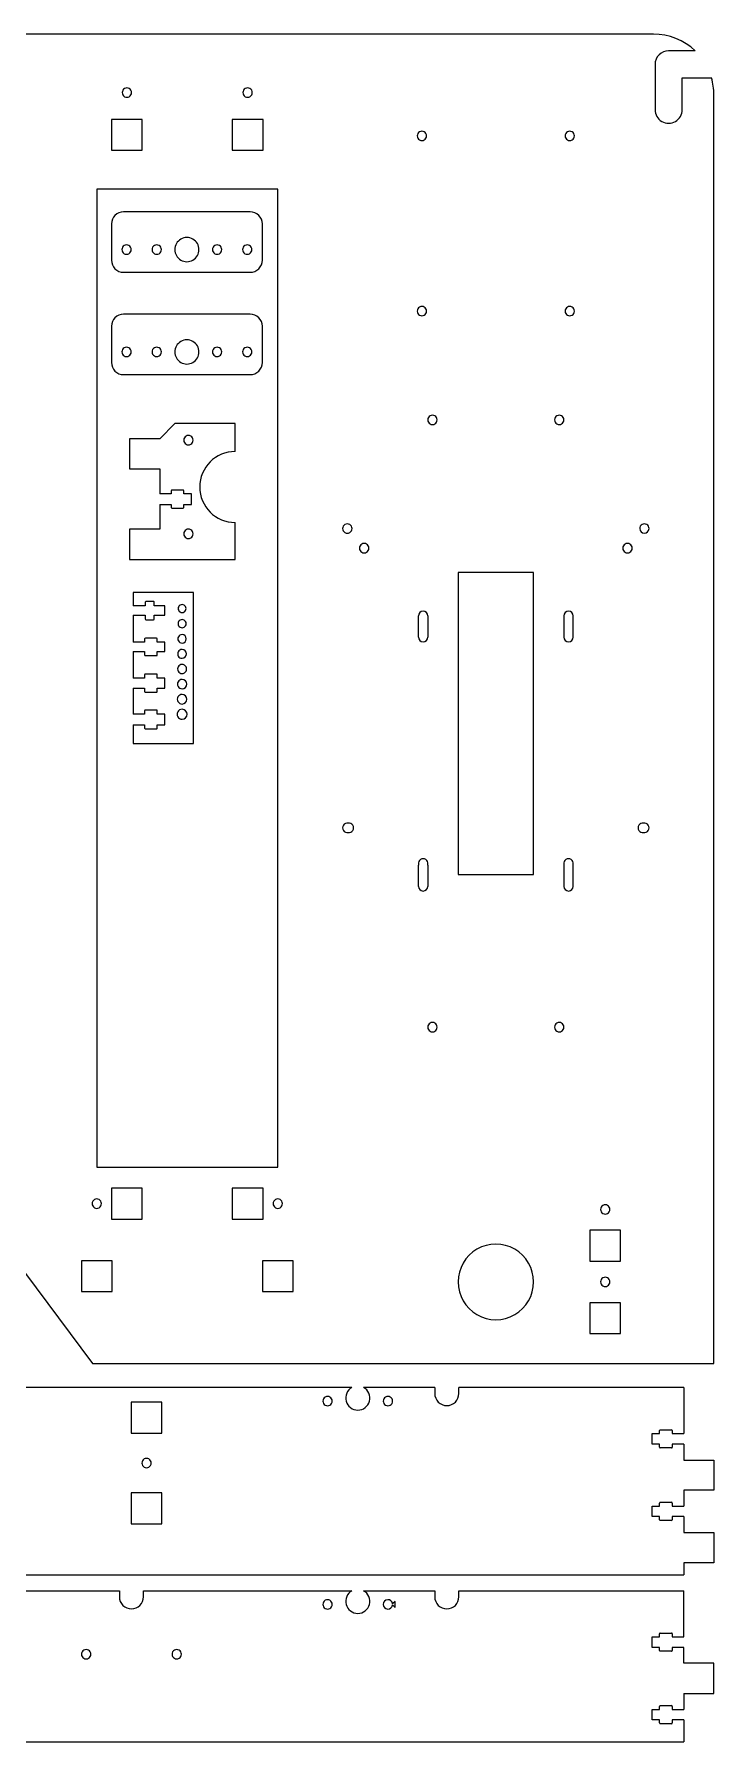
# Model space of a CAD drawing. Extents: x 10 to 670, y 9 to 609.
# Drawn here: x 445 to 670, y 9 to 574 of the extents above; entities that cross this region are included whole.
import ezdxf

# ---------------------------------------------------------------- set-up
doc = ezdxf.new("R2010")
doc.units = 0
doc.layers.add('Layer_1', color=7, linetype='CONTINUOUS')

msp = doc.modelspace()

# ---------------------------------------------------------------- linework, layer by layer
at = {"layer": 'Layer_1', "color": 7}
for p, q in [((650.071319, 574.02265), (435.07132, 574.02265)), ((663.846295, 568.522647), (655.071317, 568.522647)), ((650.571318, 564.022642), (650.571318, 549.022644)), ((477.121319, 554.672648), (477.121319, 554.672648)), ((517.121318, 554.672648), (517.121318, 554.672648)), ((659.571319, 549.022644), (659.571319, 559.522637)), ((659.571319, 559.522637), (669.300202, 559.522637)), ((670.071318, 134.022647), (670.071318, 554.022662)), ((470.471319, 545.772657), (470.471319, 535.572638)), ((480.671319, 545.772657), (470.471319, 545.772657)), ((480.671319, 535.572638), (480.671319, 545.772657)), ((510.471318, 545.772657), (510.471318, 535.572638)), ((520.671318, 545.772657), (510.471318, 545.772657)), ((520.671318, 535.572638), (520.671318, 545.772657)), ((574.871319, 540.34764), (574.871319, 540.34764)), ((623.871317, 540.34764), (623.871317, 540.34764)), ((470.471319, 535.572638), (480.671319, 535.572638)), ((510.471318, 535.572638), (520.671318, 535.572638)), ((465.571318, 522.672655), (465.571318, 199.02263)), ((525.571319, 522.672655), (465.571318, 522.672655)), ((525.571319, 199.02263), (525.571319, 522.672655)), ((516.445111, 515.203878), (474.44511, 515.203878)), ((470.445109, 511.203858), (470.445109, 499.203882)), ((520.445111, 499.203882), (520.445111, 511.203858)), ((476.995109, 502.703861), (476.995109, 502.703861)), ((486.995111, 502.703861), (486.995112, 502.703861)), ((499.44511, 502.703861), (499.445111, 502.703861)), ((506.995111, 502.703861), (506.995111, 502.703861)), ((516.995111, 502.703861), (516.995111, 502.703861)), ((474.44511, 495.203862), (516.445111, 495.203862)), ((516.445111, 481.337212), (474.44511, 481.337212)), ((574.871319, 482.347644), (574.871319, 482.347644)), ((623.871317, 482.347644), (623.871317, 482.347644)), ((470.445109, 477.337203), (470.445109, 465.337227)), ((520.445111, 465.337227), (520.445111, 477.337203)), ((476.995109, 468.837206), (476.995109, 468.837206)), ((486.995111, 468.837206), (486.995112, 468.837206)), ((499.44511, 468.837206), (499.445111, 468.837206)), ((506.995111, 468.837206), (506.995111, 468.837206)), ((516.995111, 468.837206), (516.995111, 468.837206)), ((474.44511, 461.337207), (516.445111, 461.337207)), ((486.443762, 440.129702), (491.443761, 445.129692)), ((511.443763, 445.129692), (491.443764, 445.129692)), ((511.443763, 435.87969), (511.443763, 445.129692)), ((578.371318, 446.347651), (578.371318, 446.347651)), ((620.371319, 446.347651), (620.371319, 446.347651)), ((486.443762, 440.129702), (476.443762, 440.129702)), ((476.443762, 440.129702), (476.443762, 430.129694)), ((497.493761, 439.629689), (497.493761, 439.629689)), ((476.443762, 430.129694), (486.443762, 430.129694)), ((486.443762, 430.129694), (486.443762, 421.87969)), ((490.243763, 421.87969), (486.443762, 421.87969)), ((486.443762, 418.379682), (490.243763, 418.379682)), ((486.443762, 418.379682), (486.443762, 410.129678)), ((490.243763, 422.879688), (490.243763, 421.87969)), ((490.243763, 418.379682), (490.243763, 417.379684)), ((494.193762, 423.12968), (490.493761, 423.12968)), ((494.443763, 421.87969), (494.443763, 422.879688)), ((496.943761, 421.87969), (494.443763, 421.87969)), ((494.443763, 418.379682), (496.943761, 418.379682)), ((494.443763, 417.379684), (494.443763, 418.379682)), ((496.943761, 418.379682), (496.943761, 421.87969)), ((490.493761, 417.129692), (494.193762, 417.129692)), ((486.443762, 410.129678), (476.443762, 410.129678)), ((476.443762, 410.129678), (476.443762, 400.129698)), ((497.493761, 408.629695), (497.493761, 408.629695)), ((511.443763, 400.129698), (511.443763, 412.379694)), ((550.161319, 410.362652), (550.161319, 410.362652)), ((648.581318, 410.362652), (648.581318, 410.362652)), ((555.741318, 403.882632), (555.741318, 403.882632)), ((643.001319, 403.882632), (643.001319, 403.882632)), ((476.443762, 400.129698), (511.443763, 400.129698)), ((585.32132, 395.847653), (585.32132, 295.847627)), ((610.321318, 395.847653), (585.32132, 395.847653)), ((610.321318, 295.847627), (610.321318, 395.847653)), ((497.632172, 389.205242), (477.632155, 389.205242)), ((477.632155, 389.205242), (477.632155, 384.755247)), ((481.632175, 384.755247), (477.632155, 384.755247)), ((481.632175, 385.955228), (481.632175, 384.755247)), ((484.382149, 386.205248), (481.882168, 386.205248)), ((484.632169, 384.755247), (484.632169, 385.955228)), ((488.132148, 384.755247), (484.632169, 384.755247)), ((488.132148, 381.655234), (488.132148, 384.755247)), ((497.632172, 339.20523), (497.632172, 389.205242)), ((477.632155, 381.655234), (481.632175, 381.655234)), ((477.632155, 381.655234), (477.632155, 372.755243)), ((481.632175, 381.655234), (481.632175, 380.455225)), ((481.882168, 380.205232), (484.382149, 380.205232)), ((484.632169, 381.655234), (488.132148, 381.655234)), ((484.632169, 380.455225), (484.632169, 381.655234)), ((493.854458, 382.59097), (493.854458, 382.59097)), ((572.171319, 374.447645), (572.171319, 381.447631)), ((575.271319, 381.447631), (575.271319, 374.447645)), ((620.371319, 381.447631), (620.371319, 374.447645)), ((623.471318, 374.447645), (623.471318, 381.447631)), ((481.432164, 373.855232), (481.432164, 372.755243)), ((485.382175, 374.105225), (481.682157, 374.105225)), ((485.632167, 372.755243), (485.632167, 373.855232)), ((493.854458, 377.54097), (493.854458, 377.54097)), ((481.432164, 372.755243), (477.632155, 372.755243)), ((477.632155, 369.655229), (481.432164, 369.655229)), ((477.632155, 369.655229), (477.632155, 360.85523)), ((481.432164, 369.655229), (481.432164, 368.55524)), ((481.682157, 368.305248), (485.382175, 368.305248)), ((488.132148, 372.755243), (485.632167, 372.755243)), ((485.632167, 369.655229), (488.132148, 369.655229)), ((485.632167, 368.55524), (485.632167, 369.655229)), ((488.132148, 369.655229), (488.132148, 372.755243)), ((493.854458, 372.49097), (493.854458, 372.49097)), ((493.854458, 367.44097), (493.854458, 367.44097)), ((481.432164, 361.955248), (481.432164, 360.85523)), ((485.382175, 362.20524), (481.682157, 362.20524)), ((485.632167, 360.85523), (485.632167, 361.955248)), ((493.854458, 362.39097), (493.854458, 362.39097)), ((481.432164, 360.85523), (477.632155, 360.85523)), ((477.632155, 357.555234), (481.432164, 357.555234)), ((477.632155, 357.555234), (477.632155, 348.955245)), ((481.432164, 357.555234), (481.432164, 356.455244)), ((481.682157, 356.205224), (485.382175, 356.205224)), ((488.132148, 360.85523), (485.632167, 360.85523)), ((485.632167, 357.555234), (488.132148, 357.555234)), ((485.632167, 356.455244), (485.632167, 357.555234)), ((488.132148, 357.555234), (488.132148, 360.85523)), ((493.854458, 357.340971), (493.854458, 357.340971)), ((493.854458, 352.290971), (493.854458, 352.290971)), ((481.432164, 348.955245), (477.632155, 348.955245)), ((477.632155, 345.455238), (481.432164, 345.455238)), ((477.632155, 345.455238), (477.632155, 339.20523)), ((481.432164, 350.055235), (481.432164, 348.955245)), ((481.432164, 345.455238), (481.432164, 344.355249)), ((485.382175, 350.305227), (481.682157, 350.305227)), ((485.632167, 348.955245), (485.632167, 350.055235)), ((488.132148, 348.955245), (485.632167, 348.955245)), ((485.632167, 345.455238), (488.132148, 345.455238)), ((485.632167, 344.355249), (485.632167, 345.455238)), ((488.132148, 345.455238), (488.132148, 348.955245)), ((493.854458, 347.240971), (493.854458, 347.240971)), ((477.632155, 339.20523), (497.632172, 339.20523)), ((481.682157, 344.105228), (485.382175, 344.105228)), ((572.171319, 291.947626), (572.171319, 298.947641)), ((575.271319, 298.947641), (575.271319, 291.947626)), ((585.32132, 295.847627), (610.321318, 295.847627)), ((620.371319, 298.947641), (620.371319, 291.947626)), ((623.471318, 291.947626), (623.471318, 298.947641)), ((578.371318, 245.347629), (578.371318, 245.347629)), ((620.371319, 245.347629), (620.371319, 245.347629)), ((465.571318, 199.02263), (525.571319, 199.02263)), ((467.121319, 186.922634), (467.121319, 186.922634)), ((470.471319, 192.022644), (470.471319, 181.822653)), ((480.671319, 192.022644), (470.471319, 192.022644)), ((480.671319, 181.822653), (480.671319, 192.022644)), ((510.471318, 192.022644), (510.471318, 181.822653)), ((520.671318, 192.022644), (510.471318, 192.022644)), ((520.671318, 181.822653), (520.671318, 192.022644)), ((527.121318, 186.922634), (527.121318, 186.922634)), ((470.471319, 181.822653), (480.671319, 181.822653)), ((510.471318, 181.822653), (520.671318, 181.822653)), ((635.621318, 185.022629), (635.621318, 185.022629)), ((628.971318, 178.122635), (628.971318, 167.922644)), ((639.171318, 178.122635), (628.971318, 178.122635)), ((639.171318, 167.922644), (639.171318, 178.122635)), ((438.071319, 169.022633), (464.145816, 134.022647)), ((460.47132, 168.022635), (460.47132, 157.822644)), ((470.671319, 168.022635), (460.47132, 168.022635)), ((470.671319, 157.822644), (470.671319, 168.022635)), ((520.471318, 168.022635), (520.471318, 157.822644)), ((530.671318, 168.022635), (520.471318, 168.022635)), ((530.671318, 157.822644), (530.671318, 168.022635)), ((628.971318, 167.922644), (639.171318, 167.922644)), ((610.321318, 161.022649), (610.321318, 161.022649)), ((635.621318, 161.022649), (635.621318, 161.022649)), ((460.47132, 157.822644), (470.671319, 157.822644)), ((520.471318, 157.822644), (530.671318, 157.822644)), ((628.971318, 154.122654), (628.971318, 143.922635)), ((639.171318, 154.122654), (628.971318, 154.122654)), ((639.171318, 143.922635), (639.171318, 154.122654)), ((628.971318, 143.922635), (639.171318, 143.922635)), ((464.145816, 134.022647), (670.071318, 134.022647)), ((550.135067, 126.071544), (404.008051, 126.071544)), ((577.57156, 126.071544), (554.00805, 126.071544)), ((577.57156, 126.071544), (577.57156, 124.071548)), ((585.571558, 124.071548), (585.571558, 126.071544)), ((660.071558, 126.071544), (585.571558, 126.071544)), ((660.071558, 126.071544), (660.071558, 110.821553)), ((487.17156, 121.171545), (476.971558, 121.171545)), ((476.971558, 121.171545), (476.971558, 110.971554)), ((487.17156, 110.971554), (487.17156, 121.171545)), ((543.621558, 121.571538), (543.621558, 121.571538)), ((563.621558, 121.571538), (563.621558, 121.571538)), ((476.971558, 110.971554), (487.17156, 110.971554)), ((649.571559, 110.821553), (652.071557, 110.821553)), ((649.571559, 107.321546), (649.571559, 110.821553)), ((652.071557, 110.821553), (652.071557, 111.821551)), ((652.321558, 112.071543), (656.021559, 112.071543)), ((656.271557, 111.821551), (656.271557, 110.821553)), ((656.271557, 110.821553), (660.071558, 110.821553)), ((652.071557, 107.321546), (649.571559, 107.321546)), ((652.071557, 106.321548), (652.071557, 107.321546)), ((656.021559, 106.071555), (652.321558, 106.071555)), ((656.271557, 107.321546), (656.271557, 106.321548)), ((660.071558, 107.321546), (656.271557, 107.321546)), ((660.071558, 107.321546), (660.071558, 102.071535)), ((660.071558, 102.071535), (670.071558, 102.071535)), ((670.071558, 102.071535), (670.071558, 92.071555)), ((483.621559, 101.071537), (483.62156, 101.071537)), ((487.17156, 91.171548), (476.971558, 91.171548)), ((476.971558, 91.171548), (476.971558, 80.971529)), ((487.17156, 80.971529), (487.17156, 91.171548)), ((670.071558, 92.071555), (660.071558, 92.071555)), ((660.071558, 92.071555), (660.071558, 86.821544)), ((649.571559, 86.821544), (652.071557, 86.821544)), ((649.571559, 83.321537), (649.571559, 86.821544)), ((652.071557, 86.821544), (652.071557, 87.821542)), ((652.321558, 88.071535), (656.021559, 88.071535)), ((656.271557, 87.821542), (656.271557, 86.821544)), ((656.271557, 86.821544), (660.071558, 86.821544)), ((476.971558, 80.971529), (487.17156, 80.971529)), ((652.071557, 83.321537), (649.571559, 83.321537)), ((652.071557, 82.321539), (652.071557, 83.321537)), ((656.021559, 82.071547), (652.321558, 82.071547)), ((656.271557, 83.321537), (656.271557, 82.321539)), ((660.071558, 83.321537), (656.271557, 83.321537)), ((660.071558, 83.321537), (660.071558, 78.071555)), ((660.071558, 78.071555), (670.071558, 78.071555)), ((670.071558, 78.071555), (670.071558, 68.071547)), ((670.071558, 68.071547), (660.071558, 68.071547)), ((660.071558, 68.071547), (660.071558, 64.071555)), ((290.071559, 64.071555), (660.071558, 64.071555)), ((404.008051, 58.782682), (473.07156, 58.782682)), ((473.07156, 58.782682), (473.07156, 56.782686)), ((481.071558, 56.782686), (481.071558, 58.782682)), ((481.071558, 58.782682), (550.135067, 58.782682)), ((554.00805, 58.782682), (577.57156, 58.782682)), ((577.57156, 58.782682), (577.57156, 56.782686)), ((585.571558, 58.782682), (660.071558, 58.782682)), ((585.571558, 56.782686), (585.571558, 58.782682)), ((660.071558, 43.532663), (660.071558, 58.782682)), ((543.621558, 54.282677), (543.621558, 54.282677)), ((564.421559, 55.282675), (563.610054, 54.471173)), ((563.610054, 54.094181), (564.421559, 53.282679)), ((564.421559, 53.282679), (564.421559, 55.282675)), ((649.571559, 40.032684), (649.571559, 43.532663)), ((649.571559, 43.532663), (652.071557, 43.532663)), ((652.071557, 40.032684), (649.571559, 40.032684)), ((652.071557, 43.532663), (652.071557, 44.532661)), ((652.071557, 39.032686), (652.071557, 40.032684)), ((652.321558, 44.782682), (656.021559, 44.782682)), ((656.271557, 44.532661), (656.271557, 43.532663)), ((656.271557, 43.532663), (660.071558, 43.532663)), ((660.071558, 40.032684), (656.271557, 40.032684)), ((656.271557, 40.032684), (656.271557, 39.032686)), ((660.071558, 34.782674), (660.071558, 40.032684)), ((463.621557, 37.782668), (463.621557, 37.782668)), ((493.621559, 37.782668), (493.62156, 37.782668)), ((656.021559, 38.782666), (652.321558, 38.782666)), ((670.071558, 34.782674), (660.071558, 34.782674)), ((670.071558, 24.782665), (670.071558, 34.782674)), ((660.071558, 24.782665), (660.071558, 19.532683)), ((660.071558, 24.782665), (670.071558, 24.782665)), ((649.571559, 16.032676), (649.571559, 19.532683)), ((649.571559, 19.532683), (652.071557, 19.532683)), ((652.071557, 19.532683), (652.071557, 20.532681)), ((652.321558, 20.782673), (656.021559, 20.782673)), ((656.271557, 20.532681), (656.271557, 19.532683)), ((656.271557, 19.532683), (660.071558, 19.532683)), ((652.071557, 16.032676), (649.571559, 16.032676)), ((652.071557, 15.032678), (652.071557, 16.032676)), ((656.021559, 14.782685), (652.321558, 14.782685)), ((660.071558, 16.032676), (656.271557, 16.032676)), ((656.271557, 16.032676), (656.271557, 15.032678)), ((660.071558, 16.032676), (660.071558, 8.782669)), ((290.071559, 8.782669), (660.071558, 8.782669))]:
    msp.add_line(p, q, dxfattribs=at)
for points in [[(663.846295, 568.522647), (660.129305, 572.053783), (655.198202, 574.022649), (650.071319, 574.02265)], [(651.889335, 567.204625), (651.045421, 566.360711), (650.571316, 565.216117), (650.571318, 564.022642)], [(655.071317, 568.522647), (653.877842, 568.522647), (652.733249, 568.04854), (651.889335, 567.204625)], [(474.796049, 556.015767), (474.31634, 555.738678), (474.020985, 555.226632), (474.021319, 554.672648)], [(474.021319, 554.672648), (474.020985, 554.118663), (474.31634, 553.606618), (474.796049, 553.329529)], [(476.346589, 556.015767), (475.86688, 556.292855), (475.275758, 556.292855), (474.796049, 556.015767)], [(477.121319, 554.672648), (477.121653, 555.226632), (476.826298, 555.738678), (476.346589, 556.015767)], [(476.346589, 553.329529), (476.826298, 553.606618), (477.121653, 554.118663), (477.121319, 554.672648)], [(514.796048, 556.015767), (514.316339, 555.738678), (514.020984, 555.226632), (514.021318, 554.672648)], [(514.021318, 554.672648), (514.020984, 554.118663), (514.316339, 553.606618), (514.796048, 553.329529)], [(516.346588, 556.015767), (515.866879, 556.292855), (515.275757, 556.292855), (514.796048, 556.015767)], [(517.121318, 554.672648), (517.121652, 555.226632), (516.826297, 555.738678), (516.346588, 556.015767)], [(516.346588, 553.329529), (516.826297, 553.606618), (517.121652, 554.118663), (517.121318, 554.672648)], [(670.071318, 554.022662), (670.071316, 555.882927), (669.811775, 557.734096), (669.300202, 559.522637)], [(474.796049, 553.329529), (475.275758, 553.05244), (475.86688, 553.05244), (476.346589, 553.329529)], [(514.796048, 553.329529), (515.275757, 553.05244), (515.866879, 553.05244), (516.346588, 553.329529)], [(650.571318, 549.022644), (650.571318, 547.414948), (651.429013, 545.929376), (652.821318, 545.125528)], [(657.321319, 545.125528), (658.713624, 545.929376), (659.571319, 547.414948), (659.571319, 549.022644)], [(652.821318, 545.125528), (654.213623, 544.321681), (655.929014, 544.321681), (657.321319, 545.125528)], [(572.54605, 541.690759), (572.066341, 541.413671), (571.770986, 540.901625), (571.77132, 540.34764)], [(571.77132, 540.34764), (571.770986, 539.793656), (572.066341, 539.28161), (572.54605, 539.004522)], [(574.09659, 541.690759), (573.616881, 541.967848), (573.025759, 541.967848), (572.54605, 541.690759)], [(572.54605, 539.004522), (573.025759, 538.727433), (573.616881, 538.727433), (574.09659, 539.004522)], [(574.871319, 540.34764), (574.871654, 540.901625), (574.576299, 541.413671), (574.09659, 541.690759)], [(574.09659, 539.004522), (574.576299, 539.28161), (574.871654, 539.793656), (574.871319, 540.34764)], [(621.545936, 541.691082), (621.06617, 541.413907), (620.770845, 540.901717), (620.771318, 540.34764)], [(620.771318, 540.34764), (620.770845, 539.793564), (621.06617, 539.281373), (621.545936, 539.004199)], [(623.0967, 541.691082), (622.616934, 541.968257), (622.025701, 541.968257), (621.545936, 541.691082)], [(621.545936, 539.004199), (622.025701, 538.727024), (622.616934, 538.727024), (623.0967, 539.004199)], [(623.871317, 540.34764), (623.87179, 540.901717), (623.576465, 541.413907), (623.0967, 541.691082)], [(623.0967, 539.004199), (623.576465, 539.281373), (623.87179, 539.793564), (623.871317, 540.34764)], [(474.44511, 515.203878), (473.38424, 515.203879), (472.366821, 514.782449), (471.616675, 514.032299)], [(519.273545, 514.032299), (518.523399, 514.782449), (517.50598, 515.203879), (516.445111, 515.203878)], [(471.616675, 514.032299), (470.866529, 513.282149), (470.445104, 512.264728), (470.445109, 511.203858)], [(520.445111, 511.203858), (520.445116, 512.264728), (520.023691, 513.282149), (519.273545, 514.032299)], [(474.669839, 504.04698), (474.19013, 503.769891), (473.894775, 503.257846), (473.89511, 502.703861)], [(476.220379, 504.04698), (475.74067, 504.324069), (475.149548, 504.324069), (474.669839, 504.04698)], [(476.995109, 502.703861), (476.995443, 503.257846), (476.700088, 503.769891), (476.220379, 504.04698)], [(484.67011, 504.046201), (484.190539, 503.76932), (483.89511, 503.257623), (483.895111, 502.703861)], [(486.22011, 504.046201), (485.740539, 504.323081), (485.149682, 504.323081), (484.67011, 504.046201)], [(486.99511, 502.703861), (486.99511, 503.257623), (486.699682, 503.76932), (486.22011, 504.046201)], [(493.44511, 506.167963), (492.207506, 505.453432), (491.44511, 504.132923), (491.445111, 502.703861)], [(497.44511, 506.167963), (496.207506, 506.882494), (494.682715, 506.882494), (493.44511, 506.167963)], [(499.44511, 502.703861), (499.44511, 504.132923), (498.682714, 505.453432), (497.44511, 506.167963)], [(504.669841, 504.04698), (504.190132, 503.769891), (503.894777, 503.257846), (503.895112, 502.703861)], [(506.220381, 504.04698), (505.740672, 504.324069), (505.14955, 504.324069), (504.669841, 504.04698)], [(506.995111, 502.703861), (506.995445, 503.257846), (506.70009, 503.769891), (506.220381, 504.04698)], [(514.669841, 504.04698), (514.190132, 503.769891), (513.894777, 503.257846), (513.895111, 502.703861)], [(516.220381, 504.04698), (515.740672, 504.324069), (515.14955, 504.324069), (514.669841, 504.04698)], [(516.995111, 502.703861), (516.995445, 503.257846), (516.70009, 503.769891), (516.220381, 504.04698)], [(470.445109, 499.203882), (470.445104, 498.143013), (470.866529, 497.125592), (471.616675, 496.375442)], [(473.89511, 502.703861), (473.894775, 502.149877), (474.19013, 501.637831), (474.669839, 501.360742)], [(474.669839, 501.360742), (475.149548, 501.083654), (475.74067, 501.083654), (476.220379, 501.360742)], [(476.220379, 501.360742), (476.700088, 501.637831), (476.995443, 502.149877), (476.995109, 502.703861)], [(483.895111, 502.703861), (483.895111, 502.150099), (484.190539, 501.638403), (484.670111, 501.361522)], [(484.670111, 501.361522), (485.149683, 501.084641), (485.740539, 501.084641), (486.220111, 501.361522)], [(486.220111, 501.361522), (486.699683, 501.638403), (486.995111, 502.150099), (486.995111, 502.703861)], [(491.445111, 502.703861), (491.445111, 501.274799), (492.207506, 499.954291), (493.445111, 499.23976)], [(493.445111, 499.23976), (494.682715, 498.525228), (496.207506, 498.525228), (497.44511, 499.23976)], [(497.44511, 499.23976), (498.682715, 499.954291), (499.44511, 501.274799), (499.44511, 502.703861)], [(503.895112, 502.703861), (503.894777, 502.149877), (504.190132, 501.637831), (504.669841, 501.360742)], [(504.669841, 501.360742), (505.14955, 501.083654), (505.740672, 501.083654), (506.220381, 501.360742)], [(506.220381, 501.360742), (506.70009, 501.637831), (506.995445, 502.149877), (506.995111, 502.703861)], [(513.895111, 502.703861), (513.894777, 502.149877), (514.190132, 501.637831), (514.669841, 501.360742)], [(514.669841, 501.360742), (515.14955, 501.083654), (515.740672, 501.083654), (516.220381, 501.360742)], [(516.220381, 501.360742), (516.70009, 501.637831), (516.995445, 502.149877), (516.995111, 502.703861)], [(519.273545, 496.375442), (520.023691, 497.125592), (520.445116, 498.143013), (520.445111, 499.203882)], [(471.616675, 496.375442), (472.366821, 495.625292), (473.38424, 495.203862), (474.44511, 495.203862)], [(516.445111, 495.203862), (517.50598, 495.203862), (518.523399, 495.625292), (519.273545, 496.375442)], [(474.44511, 481.337212), (473.384242, 481.337212), (472.366825, 480.915783), (471.616679, 480.165636)], [(519.273541, 480.165636), (518.523395, 480.915783), (517.505978, 481.337212), (516.445111, 481.337212)], [(572.54605, 483.690762), (572.066341, 483.413674), (571.770986, 482.901628), (571.77132, 482.347644)], [(571.77132, 482.347644), (571.770986, 481.793659), (572.066341, 481.281613), (572.54605, 481.004525)], [(574.09659, 483.690762), (573.616881, 483.967851), (573.025759, 483.967851), (572.54605, 483.690762)], [(572.54605, 481.004525), (573.025759, 480.727436), (573.616881, 480.727436), (574.09659, 481.004525)], [(574.871319, 482.347644), (574.871654, 482.901628), (574.576299, 483.413674), (574.09659, 483.690762)], [(574.09659, 481.004525), (574.576299, 481.281613), (574.871654, 481.793659), (574.871319, 482.347644)], [(621.545936, 483.691085), (621.06617, 483.413911), (620.770845, 482.90172), (620.771318, 482.347644)], [(620.771318, 482.347644), (620.770845, 481.793567), (621.06617, 481.281377), (621.545936, 481.004202)], [(623.0967, 483.691085), (622.616934, 483.96826), (622.025701, 483.96826), (621.545936, 483.691085)], [(621.545936, 481.004202), (622.025701, 480.727027), (622.616934, 480.727027), (623.0967, 481.004202)], [(623.871317, 482.347644), (623.87179, 482.90172), (623.576465, 483.413911), (623.0967, 483.691085)], [(623.0967, 481.004202), (623.576465, 481.281377), (623.87179, 481.793567), (623.871317, 482.347644)], [(471.616679, 480.165636), (470.866533, 479.415489), (470.445107, 478.39807), (470.445109, 477.337203)], [(520.445111, 477.337203), (520.445113, 478.39807), (520.023687, 479.415489), (519.273541, 480.165636)], [(474.669839, 470.180325), (474.19013, 469.903236), (473.894775, 469.39119), (473.89511, 468.837206)], [(476.220379, 470.180325), (475.74067, 470.457413), (475.149548, 470.457413), (474.669839, 470.180325)], [(476.995109, 468.837206), (476.995443, 469.39119), (476.700088, 469.903236), (476.220379, 470.180325)], [(484.67011, 470.179545), (484.190539, 469.902664), (483.89511, 469.390967), (483.895111, 468.837206)], [(486.22011, 470.179545), (485.740539, 470.456426), (485.149682, 470.456426), (484.67011, 470.179545)], [(486.99511, 468.837206), (486.99511, 469.390967), (486.699682, 469.902664), (486.22011, 470.179545)], [(493.44511, 472.301307), (492.207506, 471.586776), (491.44511, 470.266268), (491.445111, 468.837206)], [(497.44511, 472.301307), (496.207506, 473.015838), (494.682715, 473.015838), (493.44511, 472.301307)], [(499.44511, 468.837206), (499.44511, 470.266268), (498.682714, 471.586776), (497.44511, 472.301307)], [(504.669841, 470.180325), (504.190132, 469.903236), (503.894777, 469.39119), (503.895112, 468.837206)], [(506.220381, 470.180325), (505.740672, 470.457413), (505.14955, 470.457413), (504.669841, 470.180325)], [(506.995111, 468.837206), (506.995445, 469.39119), (506.70009, 469.903236), (506.220381, 470.180325)], [(514.669841, 470.180325), (514.190132, 469.903236), (513.894777, 469.39119), (513.895111, 468.837206)], [(516.220381, 470.180325), (515.740672, 470.457413), (515.14955, 470.457413), (514.669841, 470.180325)], [(516.995111, 468.837206), (516.995445, 469.39119), (516.70009, 469.903236), (516.220381, 470.180325)], [(470.445109, 465.337227), (470.445104, 464.276357), (470.866529, 463.258936), (471.616675, 462.508786)], [(473.89511, 468.837206), (473.894775, 468.283221), (474.19013, 467.771176), (474.669839, 467.494087)], [(474.669839, 467.494087), (475.149548, 467.216998), (475.74067, 467.216998), (476.220379, 467.494087)], [(476.220379, 467.494087), (476.700088, 467.771176), (476.995443, 468.283221), (476.995109, 468.837206)], [(483.895111, 468.837206), (483.895111, 468.283444), (484.190539, 467.771747), (484.670111, 467.494866)], [(484.670111, 467.494866), (485.149683, 467.217986), (485.740539, 467.217986), (486.220111, 467.494866)], [(486.220111, 467.494866), (486.699683, 467.771747), (486.995111, 468.283444), (486.995111, 468.837206)], [(491.445111, 468.837206), (491.445111, 467.408143), (492.207506, 466.087635), (493.445111, 465.373104)], [(493.445111, 465.373104), (494.682715, 464.658573), (496.207506, 464.658573), (497.44511, 465.373104)], [(497.44511, 465.373104), (498.682715, 466.087635), (499.44511, 467.408143), (499.44511, 468.837206)], [(503.895112, 468.837206), (503.894777, 468.283221), (504.190132, 467.771176), (504.669841, 467.494087)], [(504.669841, 467.494087), (505.14955, 467.216998), (505.740672, 467.216998), (506.220381, 467.494087)], [(506.220381, 467.494087), (506.70009, 467.771176), (506.995445, 468.283221), (506.995111, 468.837206)], [(513.895111, 468.837206), (513.894777, 468.283221), (514.190132, 467.771176), (514.669841, 467.494087)], [(514.669841, 467.494087), (515.14955, 467.216998), (515.740672, 467.216998), (516.220381, 467.494087)], [(516.220381, 467.494087), (516.70009, 467.771176), (516.995445, 468.283221), (516.995111, 468.837206)], [(519.273545, 462.508786), (520.023691, 463.258936), (520.445116, 464.276357), (520.445111, 465.337227)], [(471.616675, 462.508786), (472.366821, 461.758637), (473.38424, 461.337207), (474.44511, 461.337207)], [(516.445111, 461.337207), (517.50598, 461.337207), (518.523399, 461.758637), (519.273545, 462.508786)], [(576.046048, 447.690769), (575.566339, 447.413681), (575.270984, 446.901635), (575.271319, 446.347651)], [(577.596588, 447.690769), (577.116879, 447.967858), (576.525757, 447.967858), (576.046048, 447.690769)], [(578.371318, 446.347651), (578.371652, 446.901635), (578.076297, 447.413681), (577.596588, 447.690769)], [(618.046049, 447.690769), (617.56634, 447.413681), (617.270985, 446.901635), (617.271319, 446.347651)], [(619.596589, 447.690769), (619.11688, 447.967858), (618.525758, 447.967858), (618.046049, 447.690769)], [(620.371319, 446.347651), (620.371653, 446.901635), (620.076298, 447.413681), (619.596589, 447.690769)], [(495.168492, 440.972808), (494.688783, 440.695719), (494.393428, 440.183674), (494.393762, 439.629689)], [(496.719032, 440.972808), (496.239323, 441.249897), (495.6482, 441.249897), (495.168492, 440.972808)], [(497.493761, 439.629689), (497.494096, 440.183674), (497.19874, 440.695719), (496.719032, 440.972808)], [(575.271319, 446.347651), (575.270984, 445.793666), (575.566339, 445.281621), (576.046048, 445.004532)], [(576.046048, 445.004532), (576.525757, 444.727443), (577.116879, 444.727443), (577.596588, 445.004532)], [(577.596588, 445.004532), (578.076297, 445.281621), (578.371652, 445.793666), (578.371318, 446.347651)], [(617.271319, 446.347651), (617.270985, 445.793666), (617.56634, 445.281621), (618.046049, 445.004532)], [(618.046049, 445.004532), (618.525758, 444.727443), (619.11688, 444.727443), (619.596589, 445.004532)], [(619.596589, 445.004532), (620.076298, 445.281621), (620.371653, 445.793666), (620.371319, 446.347651)], [(494.393762, 439.629689), (494.393428, 439.075705), (494.688783, 438.563659), (495.168492, 438.286571)], [(495.168492, 438.286571), (495.6482, 438.009482), (496.239323, 438.009482), (496.719032, 438.286571)], [(496.719032, 438.286571), (497.19874, 438.563659), (497.494096, 439.075705), (497.493761, 439.629689)], [(511.443763, 435.87969), (504.957263, 435.875669), (499.701047, 430.616193), (499.701047, 424.129692)], [(499.701047, 424.129692), (499.701047, 417.643191), (504.957263, 412.383716), (511.443763, 412.379694)], [(490.493761, 423.12968), (490.355694, 423.129679), (490.243767, 423.017755), (490.243763, 422.879688)], [(494.443763, 422.879688), (494.443759, 423.017756), (494.331831, 423.12968), (494.193762, 423.12968)], [(490.243763, 417.379684), (490.243767, 417.241617), (490.355694, 417.129693), (490.493761, 417.129692)], [(494.193762, 417.129692), (494.331831, 417.129692), (494.443759, 417.241616), (494.443763, 417.379684)], [(495.168492, 409.972814), (494.688783, 409.695725), (494.393428, 409.183679), (494.393762, 408.629695)], [(494.393762, 408.629695), (494.393428, 408.075711), (494.688783, 407.563665), (495.168492, 407.286576)], [(496.719032, 409.972814), (496.239323, 410.249902), (495.6482, 410.249902), (495.168492, 409.972814)], [(495.168492, 407.286576), (495.6482, 407.009487), (496.239323, 407.009487), (496.719032, 407.286576)], [(497.493761, 408.629695), (497.494096, 409.183679), (497.19874, 409.695725), (496.719032, 409.972814)], [(496.719032, 407.286576), (497.19874, 407.563665), (497.494096, 408.075711), (497.493761, 408.629695)], [(547.836049, 411.705771), (547.35634, 411.428682), (547.060985, 410.916637), (547.061319, 410.362652)], [(547.061319, 410.362652), (547.060985, 409.808668), (547.35634, 409.296622), (547.836049, 409.019533)], [(549.386589, 411.705771), (548.90688, 411.98286), (548.315758, 411.98286), (547.836049, 411.705771)], [(547.836049, 409.019533), (548.315758, 408.742445), (548.90688, 408.742445), (549.386589, 409.019533)], [(550.161319, 410.362652), (550.161653, 410.916637), (549.866298, 411.428682), (549.386589, 411.705771)], [(549.386589, 409.019533), (549.866298, 409.296622), (550.161653, 409.808668), (550.161319, 410.362652)], [(646.256048, 411.705771), (645.776339, 411.428682), (645.480984, 410.916637), (645.481318, 410.362652)], [(645.481318, 410.362652), (645.481835, 409.506976), (646.175642, 408.813588), (647.031318, 408.813588)], [(647.806588, 411.705771), (647.326879, 411.98286), (646.735757, 411.98286), (646.256048, 411.705771)], [(647.031318, 408.813588), (647.886994, 408.813588), (648.580802, 409.506976), (648.581318, 410.362652)], [(648.581318, 410.362652), (648.581652, 410.916637), (648.286297, 411.428682), (647.806588, 411.705771)], [(553.416048, 405.225751), (552.936339, 404.948663), (552.640984, 404.436617), (552.641318, 403.882632)], [(552.641318, 403.882632), (552.640984, 403.328648), (552.936339, 402.816602), (553.416048, 402.539514)], [(554.966588, 405.225751), (554.486879, 405.50284), (553.895757, 405.50284), (553.416048, 405.225751)], [(553.416048, 402.539514), (553.895757, 402.262425), (554.486879, 402.262425), (554.966588, 402.539514)], [(555.741318, 403.882632), (555.741652, 404.436617), (555.446297, 404.948663), (554.966588, 405.225751)], [(554.966588, 402.539514), (555.446297, 402.816602), (555.741652, 403.328648), (555.741318, 403.882632)], [(640.676049, 405.225751), (640.19634, 404.948663), (639.900985, 404.436617), (639.901319, 403.882632)], [(639.901319, 403.882632), (639.900985, 403.328648), (640.19634, 402.816602), (640.676049, 402.539514)], [(642.226589, 405.225751), (641.74688, 405.50284), (641.155758, 405.50284), (640.676049, 405.225751)], [(640.676049, 402.539514), (641.155758, 402.262425), (641.74688, 402.262425), (642.226589, 402.539514)], [(643.001319, 403.882632), (643.001653, 404.436617), (642.706298, 404.948663), (642.226589, 405.225751)], [(642.226589, 402.539514), (642.706298, 402.816602), (643.001653, 403.328648), (643.001319, 403.882632)], [(481.705389, 386.132015), (481.658506, 386.085127), (481.63217, 386.021534), (481.632175, 385.955228)], [(481.882168, 386.205248), (481.815861, 386.205246), (481.752272, 386.178903), (481.705389, 386.132015)], [(484.558946, 386.132025), (484.512057, 386.178914), (484.44846, 386.205254), (484.382149, 386.205248)], [(484.632169, 385.955228), (484.632175, 386.021539), (484.605835, 386.085136), (484.558946, 386.132025)], [(492.728625, 384.54097), (492.496402, 384.138748), (492.496402, 383.643191), (492.728625, 383.24097)], [(493.854458, 385.19097), (493.390013, 385.19097), (492.960847, 384.943191), (492.728625, 384.54097)], [(494.980291, 384.54097), (494.748068, 384.943191), (494.318903, 385.19097), (493.854458, 385.19097)], [(494.980291, 383.24097), (495.212513, 383.643191), (495.212513, 384.138748), (494.980291, 384.54097)], [(481.632175, 380.455225), (481.63218, 380.317159), (481.744103, 380.205236), (481.882168, 380.205232)], [(484.382149, 380.205232), (484.448455, 380.205227), (484.512048, 380.231563), (484.558936, 380.278446)], [(484.558936, 380.278446), (484.605824, 380.325329), (484.632167, 380.388918), (484.632169, 380.455225)], [(492.682506, 379.566941), (492.4406, 379.148754), (492.4406, 378.633177), (492.682506, 378.21499)], [(493.854458, 380.240962), (493.371345, 380.242171), (492.924413, 379.985129), (492.682506, 379.566941)], [(492.728625, 383.24097), (492.960847, 382.838748), (493.390013, 382.59097), (493.854458, 382.59097)], [(493.854458, 382.59097), (494.318903, 382.59097), (494.748068, 382.838748), (494.980291, 383.24097)], [(495.026409, 379.566941), (494.784503, 379.985129), (494.33757, 380.242171), (493.854458, 380.240962)], [(495.026409, 378.21499), (495.268315, 378.633177), (495.268315, 379.148754), (495.026409, 379.566941)], [(573.721319, 382.996696), (572.865643, 382.996696), (572.171836, 382.303307), (572.171319, 381.447631)], [(575.271319, 381.447631), (575.270802, 382.303307), (574.576995, 382.996696), (573.721319, 382.996696)], [(621.921318, 382.996696), (621.065642, 382.996696), (620.371835, 382.303307), (620.371319, 381.447631)], [(623.471318, 381.447631), (623.470802, 382.303307), (622.776995, 382.996696), (621.921318, 382.996696)], [(481.682157, 374.105225), (481.544092, 374.10522), (481.432169, 373.993297), (481.432164, 373.855232)], [(485.632167, 373.855232), (485.632163, 373.993297), (485.52024, 374.10522), (485.382175, 374.105225)], [(492.637966, 374.592367), (492.386797, 374.158492), (492.386797, 373.623432), (492.637966, 373.189556)], [(493.854458, 375.290953), (493.353129, 375.292697), (492.889135, 375.026242), (492.637966, 374.592367)], [(492.637966, 373.189556), (492.889135, 372.755681), (493.353129, 372.489226), (493.854458, 372.49097)], [(492.682506, 378.21499), (492.924413, 377.796803), (493.371345, 377.53976), (493.854458, 377.54097)], [(493.854458, 377.54097), (494.33757, 377.53976), (494.784503, 377.796803), (495.026409, 378.21499)], [(495.249589, 373.890962), (495.249589, 374.662259), (494.625751, 375.288271), (493.854458, 375.290953)], [(493.854458, 372.49097), (494.625751, 372.493652), (495.249589, 373.119664), (495.249589, 373.890962)], [(572.171319, 374.447645), (572.171836, 373.591969), (572.865643, 372.89858), (573.721319, 372.89858)], [(573.721319, 372.89858), (574.576995, 372.89858), (575.270802, 373.591969), (575.271319, 374.447645)], [(620.371319, 374.447645), (620.371835, 373.591969), (621.065642, 372.89858), (621.921318, 372.89858)], [(621.921318, 372.89858), (622.776995, 372.89858), (623.470802, 373.591969), (623.471318, 374.447645)], [(481.432164, 368.55524), (481.432169, 368.417175), (481.544092, 368.305252), (481.682157, 368.305248)], [(485.382175, 368.305248), (485.52024, 368.305252), (485.632163, 368.417175), (485.632167, 368.55524)], [(492.593637, 369.617718), (492.333262, 369.168193), (492.333262, 368.613722), (492.593637, 368.164197)], [(493.854458, 370.340945), (493.334974, 370.343131), (492.854012, 370.067244), (492.593637, 369.617718)], [(492.593637, 368.164197), (492.854012, 367.714671), (493.334974, 367.438784), (493.854458, 367.44097)], [(495.298355, 368.890957), (495.298355, 369.689388), (494.652882, 370.337584), (493.854458, 370.340945)], [(493.854458, 367.44097), (494.652882, 367.44433), (495.298355, 368.092527), (495.298355, 368.890957)], [(481.682157, 362.20524), (481.544092, 362.205236), (481.432169, 362.093313), (481.432164, 361.955248)], [(485.632167, 361.955248), (485.632163, 362.093313), (485.52024, 362.205236), (485.382175, 362.20524)], [(492.552877, 364.641848), (492.284249, 364.177299), (492.284249, 363.604636), (492.552877, 363.140087)], [(493.854458, 365.390964), (493.317834, 365.392056), (492.821505, 365.106397), (492.552877, 364.641848)], [(492.552877, 363.140087), (492.821505, 362.675537), (493.317834, 362.389879), (493.854458, 362.39097)], [(495.156039, 364.641848), (494.887411, 365.106397), (494.391082, 365.392056), (493.854458, 365.390964)], [(493.854458, 362.39097), (494.391082, 362.389879), (494.887411, 362.675537), (495.156039, 363.140087)], [(495.156039, 363.140087), (495.424667, 363.604636), (495.424667, 364.177299), (495.156039, 364.641848)], [(481.432164, 356.455244), (481.432159, 356.388938), (481.458495, 356.325345), (481.505378, 356.278457)], [(481.505378, 356.278457), (481.552261, 356.231569), (481.61585, 356.205226), (481.682157, 356.205224)], [(485.382175, 356.205224), (485.448481, 356.205226), (485.512071, 356.231569), (485.558954, 356.278457)], [(485.558954, 356.278457), (485.605837, 356.325345), (485.632173, 356.388938), (485.632167, 356.455244)], [(492.508145, 359.66734), (492.230203, 359.187069), (492.230203, 358.594858), (492.508145, 358.114587)], [(493.854458, 360.440956), (493.299563, 360.442663), (492.786086, 360.14761), (492.508145, 359.66734)], [(492.508145, 358.114587), (492.786086, 357.634316), (493.299563, 357.339263), (493.854458, 357.340971)], [(495.399688, 358.890963), (495.399688, 359.745143), (494.708633, 360.438328), (493.854458, 360.440956)], [(493.854458, 357.340971), (494.708633, 357.343599), (495.399688, 358.036784), (495.399688, 358.890963)], [(492.463717, 354.692726), (492.176542, 354.196787), (492.176542, 353.585131), (492.463717, 353.089193)], [(493.854458, 350.540967), (493.264362, 350.54188), (492.7187, 350.227592), (492.423388, 349.716706)], [(493.854458, 355.490948), (493.281379, 355.49314), (492.750891, 355.188665), (492.463717, 354.692726)], [(492.463717, 353.089193), (492.750891, 352.593254), (493.281379, 352.288778), (493.854458, 352.290971)], [(495.448336, 353.890959), (495.448336, 354.772225), (494.735717, 355.487576), (493.854458, 355.490948)], [(493.854458, 352.290971), (494.735717, 352.294343), (495.448336, 353.009693), (495.448336, 353.890959)], [(495.501905, 348.890969), (495.501905, 349.801242), (494.76473, 350.539559), (493.854458, 350.540967)], [(481.682157, 350.305227), (481.544092, 350.305223), (481.432169, 350.1933), (481.432164, 350.055235)], [(485.632167, 350.055235), (485.632163, 350.1933), (485.52024, 350.305223), (485.382175, 350.305227)], [(492.423388, 349.716706), (492.128076, 349.20582), (492.128076, 348.576118), (492.423388, 348.065232)], [(492.423388, 348.065232), (492.7187, 347.554346), (493.264362, 347.240058), (493.854458, 347.240971)], [(493.854458, 347.240971), (494.76473, 347.24238), (495.501905, 347.980696), (495.501905, 348.890969)], [(481.432164, 344.355249), (481.432159, 344.288942), (481.458495, 344.22535), (481.505378, 344.178462)], [(481.505378, 344.178462), (481.552261, 344.131573), (481.61585, 344.10523), (481.682157, 344.105228)], [(485.382175, 344.105228), (485.448481, 344.10523), (485.512071, 344.131573), (485.558954, 344.178462)], [(485.558954, 344.178462), (485.605837, 344.22535), (485.632173, 344.288942), (485.632167, 344.355249)], [(547.31467, 312.181768), (546.976961, 311.666048), (546.976961, 310.999229), (547.31467, 310.483508)], [(548.871318, 312.860688), (548.263594, 312.964065), (547.652378, 312.697488), (547.31467, 312.181768)], [(550.427966, 312.181768), (550.090257, 312.697488), (549.479041, 312.964065), (548.871318, 312.860688)], [(550.427966, 310.483508), (550.765675, 310.999229), (550.765675, 311.666048), (550.427966, 312.181768)], [(645.214671, 312.181768), (644.876962, 311.666048), (644.876962, 310.999229), (645.214671, 310.483508)], [(646.77132, 312.860688), (646.163596, 312.964065), (645.55238, 312.697488), (645.214671, 312.181768)], [(648.327968, 312.181768), (647.990259, 312.697488), (647.379043, 312.964065), (646.77132, 312.860688)], [(648.327968, 310.483508), (648.665677, 310.999229), (648.665677, 311.666048), (648.327968, 312.181768)], [(547.31467, 310.483508), (547.652378, 309.967788), (548.263594, 309.701211), (548.871318, 309.804588)], [(548.871318, 309.804588), (549.479041, 309.701211), (550.090257, 309.967788), (550.427966, 310.483508)], [(645.214671, 310.483508), (645.55238, 309.967788), (646.163596, 309.701211), (646.77132, 309.804588)], [(646.77132, 309.804588), (647.379043, 309.701211), (647.990259, 309.967788), (648.327968, 310.483508)], [(572.860861, 300.836871), (572.339908, 300.489176), (572.079404, 299.862125), (572.200628, 299.247643)], [(574.581777, 300.836871), (574.060824, 301.184565), (573.381813, 301.184565), (572.860861, 300.836871)], [(575.24201, 299.247643), (575.363233, 299.862125), (575.102729, 300.489176), (574.581777, 300.836871)], [(621.06086, 300.836871), (620.539908, 300.489176), (620.279404, 299.862125), (620.400628, 299.247643)], [(622.781776, 300.836871), (622.260824, 301.184565), (621.581813, 301.184565), (621.06086, 300.836871)], [(623.442009, 299.247643), (623.563233, 299.862125), (623.302729, 300.489176), (622.781776, 300.836871)], [(572.200628, 299.247643), (572.181135, 299.148832), (572.171319, 299.048356), (572.171319, 298.947641)], [(575.271319, 298.947641), (575.271319, 299.048356), (575.261503, 299.148832), (575.24201, 299.247643)], [(620.400628, 299.247643), (620.381134, 299.148832), (620.371318, 299.048356), (620.371319, 298.947641)], [(623.471318, 298.947641), (623.471319, 299.048356), (623.461503, 299.148832), (623.442009, 299.247643)], [(572.171319, 291.947626), (572.171836, 291.09195), (572.865643, 290.398562), (573.721319, 290.398562)], [(573.721319, 290.398562), (574.576995, 290.398562), (575.270802, 291.09195), (575.271319, 291.947626)], [(620.371319, 291.947626), (620.371835, 291.09195), (621.065642, 290.398562), (621.921318, 290.398562)], [(621.921318, 290.398562), (622.776995, 290.398562), (623.470802, 291.09195), (623.471318, 291.947626)], [(576.046048, 246.690748), (575.566339, 246.413659), (575.270984, 245.901614), (575.271319, 245.347629)], [(575.271319, 245.347629), (575.270984, 244.793645), (575.566339, 244.281599), (576.046048, 244.004511)], [(577.596588, 246.690748), (577.116879, 246.967837), (576.525757, 246.967837), (576.046048, 246.690748)], [(576.046048, 244.004511), (576.525757, 243.727422), (577.116879, 243.727422), (577.596588, 244.004511)], [(578.371318, 245.347629), (578.371652, 245.901614), (578.076297, 246.413659), (577.596588, 246.690748)], [(577.596588, 244.004511), (578.076297, 244.281599), (578.371652, 244.793645), (578.371318, 245.347629)], [(618.046049, 246.690748), (617.56634, 246.413659), (617.270985, 245.901614), (617.271319, 245.347629)], [(617.271319, 245.347629), (617.270985, 244.793645), (617.56634, 244.281599), (618.046049, 244.004511)], [(619.596589, 246.690748), (619.11688, 246.967837), (618.525758, 246.967837), (618.046049, 246.690748)], [(618.046049, 244.004511), (618.525758, 243.727422), (619.11688, 243.727422), (619.596589, 244.004511)], [(620.371319, 245.347629), (620.371653, 245.901614), (620.076298, 246.413659), (619.596589, 246.690748)], [(619.596589, 244.004511), (620.076298, 244.281599), (620.371653, 244.793645), (620.371319, 245.347629)], [(464.796049, 188.265753), (464.31634, 187.988664), (464.020985, 187.476618), (464.02132, 186.922634)], [(464.02132, 186.922634), (464.020985, 186.36865), (464.31634, 185.856604), (464.796049, 185.579515)], [(466.346589, 188.265753), (465.86688, 188.542842), (465.275758, 188.542842), (464.796049, 188.265753)], [(467.121319, 186.922634), (467.121653, 187.476618), (466.826298, 187.988664), (466.346589, 188.265753)], [(466.346589, 185.579515), (466.826298, 185.856604), (467.121653, 186.36865), (467.121319, 186.922634)], [(524.796048, 188.265753), (524.316339, 187.988664), (524.020984, 187.476618), (524.021318, 186.922634)], [(524.021318, 186.922634), (524.020984, 186.36865), (524.316339, 185.856604), (524.796048, 185.579515)], [(526.346588, 188.265753), (525.866879, 188.542842), (525.275757, 188.542842), (524.796048, 188.265753)], [(527.121318, 186.922634), (527.121652, 187.476618), (526.826297, 187.988664), (526.346588, 188.265753)], [(526.346588, 185.579515), (526.826297, 185.856604), (527.121652, 186.36865), (527.121318, 186.922634)], [(634.846588, 186.365748), (634.366879, 186.642837), (633.775757, 186.642837), (633.296048, 186.365748)], [(464.796049, 185.579515), (465.275758, 185.302426), (465.86688, 185.302426), (466.346589, 185.579515)], [(524.796048, 185.579515), (525.275757, 185.302426), (525.866879, 185.302426), (526.346588, 185.579515)], [(633.296048, 186.365748), (632.816339, 186.088659), (632.520984, 185.576614), (632.521318, 185.022629)], [(632.521318, 185.022629), (632.520984, 184.468645), (632.816339, 183.956599), (633.296048, 183.679511)], [(633.296048, 183.679511), (633.775757, 183.402422), (634.366879, 183.402422), (634.846588, 183.679511)], [(635.621318, 185.022629), (635.621652, 185.576614), (635.326297, 186.088659), (634.846588, 186.365748)], [(634.846588, 183.679511), (635.326297, 183.956599), (635.621652, 184.468645), (635.621318, 185.022629)], [(591.569785, 171.852394), (587.701492, 169.618303), (585.319421, 165.489734), (585.32132, 161.022649)], [(604.072852, 171.852394), (600.204559, 174.086484), (595.438078, 174.086484), (591.569785, 171.852394)], [(610.321318, 161.022649), (610.323216, 165.489734), (607.941145, 169.618303), (604.072852, 171.852394)], [(585.32132, 161.022649), (585.319421, 156.555564), (587.701492, 152.426995), (591.569785, 150.192905)], [(604.072852, 150.192905), (607.941145, 152.426995), (610.323216, 156.555564), (610.321318, 161.022649)], [(633.296048, 162.365768), (632.816339, 162.088679), (632.520984, 161.576633), (632.521318, 161.022649)], [(632.521318, 161.022649), (632.520984, 160.468665), (632.816339, 159.956619), (633.296048, 159.67953)], [(634.846588, 162.365768), (634.366879, 162.642857), (633.775757, 162.642857), (633.296048, 162.365768)], [(633.296048, 159.67953), (633.775757, 159.402442), (634.366879, 159.402442), (634.846588, 159.67953)], [(635.621318, 161.022649), (635.621652, 161.576633), (635.326297, 162.088679), (634.846588, 162.365768)], [(634.846588, 159.67953), (635.326297, 159.956619), (635.621652, 160.468665), (635.621318, 161.022649)], [(591.569785, 150.192905), (595.438078, 147.958814), (600.204559, 147.958814), (604.072852, 150.192905)], [(550.135067, 126.071544), (548.539073, 125.188507), (547.742577, 123.337617), (548.198575, 121.571544)], [(555.944542, 121.571544), (556.40054, 123.337617), (555.604044, 125.188507), (554.00805, 126.071544)], [(541.296289, 122.914657), (540.81658, 122.637569), (540.521225, 122.125523), (540.521559, 121.571538)], [(540.521559, 121.571538), (540.521225, 121.017554), (540.81658, 120.505508), (541.296289, 120.22842)], [(542.846829, 122.914657), (542.36712, 123.191746), (541.775997, 123.191746), (541.296289, 122.914657)], [(541.296289, 120.22842), (541.775997, 119.951331), (542.36712, 119.951331), (542.846829, 120.22842)], [(543.621558, 121.571538), (543.621893, 122.125523), (543.326537, 122.637569), (542.846829, 122.914657)], [(542.846829, 120.22842), (543.326537, 120.505508), (543.621893, 121.017554), (543.621558, 121.571538)], [(548.198575, 121.571544), (548.654573, 119.80547), (550.247565, 118.571544), (552.071558, 118.571544)], [(552.071558, 118.571544), (553.895551, 118.571544), (555.488543, 119.80547), (555.944542, 121.571544)], [(561.296288, 122.914657), (560.816579, 122.637569), (560.521224, 122.125523), (560.521558, 121.571538)], [(560.521558, 121.571538), (560.521224, 121.017554), (560.816579, 120.505508), (561.296288, 120.22842)], [(562.846828, 122.914657), (562.367119, 123.191746), (561.775997, 123.191746), (561.296288, 122.914657)], [(561.296288, 120.22842), (561.775997, 119.951331), (562.367119, 119.951331), (562.846828, 120.22842)], [(563.621558, 121.571538), (563.621892, 122.125523), (563.326537, 122.637569), (562.846828, 122.914657)], [(562.846828, 120.22842), (563.326537, 120.505508), (563.621892, 121.017554), (563.621558, 121.571538)], [(577.57156, 124.071548), (577.572996, 121.863425), (579.363436, 120.07415), (581.571559, 120.07415)], [(581.571559, 120.07415), (583.779681, 120.07415), (585.570121, 121.863425), (585.571558, 124.071548)], [(652.321558, 112.071543), (652.18349, 112.071544), (652.071562, 111.959619), (652.071557, 111.821551)], [(656.271557, 111.821551), (656.271553, 111.959618), (656.159627, 112.071542), (656.021559, 112.071543)], [(481.296559, 102.413876), (480.816987, 102.136996), (480.521559, 101.625299), (480.521559, 101.071537)], [(482.846559, 102.413876), (482.366987, 102.690757), (481.77613, 102.690757), (481.296559, 102.413876)], [(483.621559, 101.071537), (483.621559, 101.625299), (483.32613, 102.136996), (482.846559, 102.413876)], [(652.071557, 106.321548), (652.071562, 106.183479), (652.18349, 106.071555), (652.321558, 106.071555)], [(656.021559, 106.071555), (656.159627, 106.071556), (656.271553, 106.18348), (656.271557, 106.321548)], [(480.521559, 101.071537), (480.521559, 100.517775), (480.816988, 100.006079), (481.296559, 99.729198)], [(481.296559, 99.729198), (481.776131, 99.452317), (482.366988, 99.452317), (482.846559, 99.729198)], [(482.846559, 99.729198), (483.326131, 100.006079), (483.621559, 100.517775), (483.621559, 101.071537)], [(652.321558, 88.071535), (652.18349, 88.071535), (652.071562, 87.959611), (652.071557, 87.821542)], [(656.271557, 87.821542), (656.271553, 87.95961), (656.159627, 88.071534), (656.021559, 88.071535)], [(652.071557, 82.321539), (652.071562, 82.183471), (652.18349, 82.071546), (652.321558, 82.071547)], [(656.021559, 82.071547), (656.159627, 82.071548), (656.271553, 82.183472), (656.271557, 82.321539)], [(473.07156, 56.782686), (473.073219, 54.574721), (474.863593, 52.785691), (477.071559, 52.785691)], [(477.071559, 52.785691), (479.279524, 52.785691), (481.069899, 54.574721), (481.071558, 56.782686)], [(550.135067, 58.782682), (548.539073, 57.899645), (547.742577, 56.048756), (548.198575, 54.282682)], [(555.944542, 54.282682), (556.40054, 56.048756), (555.604044, 57.899645), (554.00805, 58.782682)], [(577.57156, 56.782686), (577.572996, 54.574564), (579.363436, 52.785289), (581.571559, 52.785289)], [(581.571559, 52.785289), (583.779681, 52.785289), (585.570121, 54.574564), (585.571558, 56.782686)], [(541.296289, 55.625796), (540.81658, 55.348707), (540.521225, 54.836661), (540.521559, 54.282677)], [(540.521559, 54.282677), (540.521225, 53.728693), (540.81658, 53.216647), (541.296289, 52.939558)], [(542.846829, 55.625796), (542.36712, 55.902884), (541.775997, 55.902884), (541.296289, 55.625796)], [(541.296289, 52.939558), (541.775997, 52.662469), (542.36712, 52.662469), (542.846829, 52.939558)], [(543.621558, 54.282677), (543.621893, 54.836661), (543.326537, 55.348707), (542.846829, 55.625796)], [(542.846829, 52.939558), (543.326537, 53.216647), (543.621893, 53.728693), (543.621558, 54.282677)], [(548.198575, 54.282682), (548.654573, 52.516608), (550.247565, 51.282682), (552.071558, 51.282682)], [(552.071558, 51.282682), (553.895551, 51.282682), (555.488543, 52.516608), (555.944542, 54.282682)], [(561.977135, 55.829798), (561.159285, 55.779883), (560.521559, 55.102049), (560.521559, 54.282677)], [(560.521559, 54.282677), (560.521559, 53.463304), (561.159285, 52.78547), (561.977135, 52.735556)], [(563.610054, 54.471173), (563.51041, 55.284464), (562.794986, 55.879713), (561.977135, 55.829798)], [(561.977135, 52.735556), (562.794986, 52.685641), (563.51041, 53.28089), (563.610054, 54.094181)], [(652.144774, 44.709451), (652.097889, 44.662563), (652.071552, 44.598969), (652.071557, 44.532661)], [(652.321558, 44.782682), (652.25525, 44.782682), (652.191659, 44.75634), (652.144774, 44.709451)], [(656.198342, 44.70945), (656.151458, 44.756339), (656.087867, 44.782681), (656.021559, 44.782682)], [(656.271557, 44.532661), (656.271563, 44.598968), (656.245226, 44.662562), (656.198342, 44.70945)], [(461.296288, 39.125786), (460.816579, 38.848698), (460.521224, 38.336652), (460.521558, 37.782668)], [(460.521558, 37.782668), (460.521224, 37.228683), (460.816579, 36.716637), (461.296288, 36.439549)], [(462.846828, 39.125786), (462.367119, 39.402875), (461.775997, 39.402875), (461.296288, 39.125786)], [(461.296288, 36.439549), (461.775997, 36.16246), (462.367119, 36.16246), (462.846828, 36.439549)], [(463.621557, 37.782668), (463.621892, 38.336652), (463.326537, 38.848698), (462.846828, 39.125786)], [(462.846828, 36.439549), (463.326537, 36.716637), (463.621892, 37.228683), (463.621557, 37.782668)], [(491.296558, 39.125007), (490.816987, 38.848126), (490.521558, 38.336429), (490.521559, 37.782668)], [(490.521559, 37.782668), (490.521559, 37.228906), (490.816987, 36.717209), (491.296559, 36.440328)], [(492.846558, 39.125007), (492.366987, 39.401888), (491.77613, 39.401888), (491.296558, 39.125007)], [(491.296559, 36.440328), (491.776131, 36.163447), (492.366987, 36.163447), (492.846559, 36.440328)], [(493.621558, 37.782668), (493.621558, 38.336429), (493.32613, 38.848126), (492.846558, 39.125007)], [(492.846559, 36.440328), (493.326131, 36.717209), (493.621559, 37.228906), (493.621559, 37.782668)], [(652.071557, 39.032686), (652.071552, 38.966378), (652.097889, 38.902784), (652.144774, 38.855896)], [(652.144774, 38.855896), (652.191659, 38.809007), (652.25525, 38.782665), (652.321558, 38.782666)], [(656.021559, 38.782666), (656.087867, 38.782666), (656.151458, 38.809008), (656.198342, 38.855897)], [(656.198342, 38.855897), (656.245226, 38.902785), (656.271563, 38.966379), (656.271557, 39.032686)], [(652.321558, 20.782673), (652.18349, 20.782674), (652.071562, 20.670749), (652.071557, 20.532681)], [(656.271557, 20.532681), (656.271553, 20.670748), (656.159627, 20.782672), (656.021559, 20.782673)], [(652.071557, 15.032678), (652.071562, 14.894609), (652.18349, 14.782685), (652.321558, 14.782685)], [(656.021559, 14.782685), (656.159627, 14.782686), (656.271553, 14.89461), (656.271557, 15.032678)]]:
    msp.add_open_spline(points, degree=3, dxfattribs=at)

doc.saveas('drawing.dxf')
